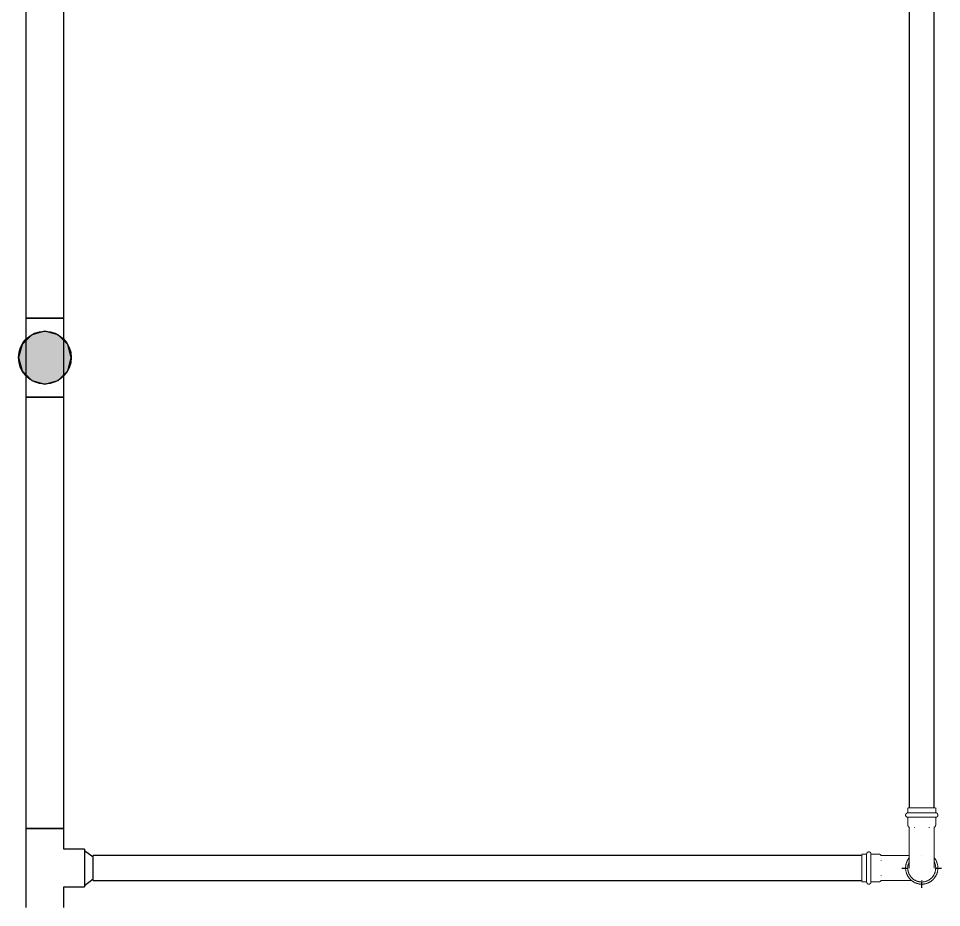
# Model space of a CAD drawing. Header units: inches. Extents: x -3327 to -1, y 8 to 1328.
# Drawn here: x -288.3 to -218.3, y 578.1 to 645.4 of the extents above; entities that cross this region are included whole.
import ezdxf

# ---------------------------------------------------------------- set-up
doc = ezdxf.new("R2010")
doc.units = ezdxf.units.IN
doc.header["$MEASUREMENT"] = 0
doc.layers.add('P-PIPE', color=3, linetype='Continuous', lineweight=9)
doc.layers.add('X - REF - FP', color=7, linetype='Continuous', true_color=0xb90000)

# ---------------------------------------------------------------- blocks, each defined once
blk = doc.blocks.new('Victaulic-VicPress316-Elbow 90-45deg Style P568_P571 - Standard-V62-SECOND LEVEL')
at = {"layer": 'P-PIPE'}
for p, q in [((-223.987, 582.153), (-224.363, 582.153)), ((-224.363, 582.101), (-224.363, 581.094)), ((-223.987, 581.094), (-223.987, 582.101)), ((-223.102, 582.153), (-223.658, 582.153)), ((-223.658, 581.094), (-223.658, 582.101)), ((-221.828, 582.044), (-222.93, 582.044)), ((-222.884, 581.634), (-222.884, 581.673)), ((-224.363, 581.094), (-224.363, 580.087)), ((-223.987, 580.087), (-223.987, 581.094)), ((-223.658, 580.087), (-223.658, 581.094)), ((-222.884, 580.515), (-222.884, 580.553)), ((-224.363, 580.035), (-223.987, 580.035)), ((-223.658, 580.035), (-223.102, 580.035)), ((-222.927, 580.144), (-221.828, 580.144)), ((-219.814, 580.144), (-219.819, 580.144)), ((-219.784, 580.144), (-219.802, 580.144))]:
    blk.add_line(p, q, dxfattribs=at)
at = {"layer": 'P-PIPE', "flags": 128}
for points in [[(-223.987, 582.153), (-223.987, 582.159), (-223.986, 582.166), (-223.986, 582.172), (-223.985, 582.179), (-223.984, 582.185), (-223.982, 582.192), (-223.981, 582.198), (-223.979, 582.204), (-223.976, 582.211), (-223.974, 582.217), (-223.971, 582.223), (-223.968, 582.229), (-223.965, 582.234), (-223.962, 582.24), (-223.958, 582.246), (-223.954, 582.251), (-223.95, 582.256), (-223.946, 582.261), (-223.942, 582.266), (-223.937, 582.271), (-223.932, 582.275), (-223.927, 582.28), (-223.922, 582.284), (-223.917, 582.288), (-223.911, 582.291), (-223.906, 582.295), (-223.9, 582.298), (-223.894, 582.301), (-223.888, 582.304), (-223.882, 582.306), (-223.876, 582.308), (-223.87, 582.31), (-223.863, 582.312), (-223.857, 582.314), (-223.85, 582.315), (-223.844, 582.316), (-223.837, 582.317), (-223.831, 582.317), (-223.824, 582.317), (-223.818, 582.317), (-223.811, 582.317), (-223.805, 582.316), (-223.798, 582.315), (-223.792, 582.314), (-223.785, 582.313), (-223.779, 582.311), (-223.772, 582.309), (-223.766, 582.307), (-223.76, 582.305), (-223.754, 582.302), (-223.748, 582.299), (-223.742, 582.296), (-223.737, 582.293), (-223.731, 582.29), (-223.726, 582.286), (-223.72, 582.282), (-223.715, 582.278), (-223.71, 582.273), (-223.706, 582.269), (-223.701, 582.264), (-223.697, 582.259), (-223.693, 582.254), (-223.689, 582.249), (-223.685, 582.243), (-223.682, 582.238), (-223.678, 582.232), (-223.675, 582.226), (-223.672, 582.22), (-223.67, 582.214), (-223.668, 582.208), (-223.665, 582.202), (-223.664, 582.195), (-223.662, 582.189), (-223.661, 582.182), (-223.66, 582.176), (-223.659, 582.169), (-223.658, 582.163), (-223.658, 582.156), (-223.658, 582.153)], [(-223.987, 582.095), (-223.987, 582.108), (-223.987, 582.12), (-223.987, 582.129), (-223.987, 582.137), (-223.987, 582.144), (-223.987, 582.148), (-223.987, 582.151), (-223.987, 582.153), (-223.987, 582.153)], [(-223.987, 582.153), (-223.987, 582.152), (-223.987, 582.149), (-223.987, 582.145), (-223.987, 582.139), (-223.987, 582.132), (-223.987, 582.122), (-223.987, 582.112), (-223.987, 582.099), (-223.987, 582.085), (-223.987, 582.069), (-223.987, 582.052), (-223.987, 582.033), (-223.987, 582.013), (-223.987, 581.991), (-223.987, 581.968), (-223.987, 581.943), (-223.987, 581.917), (-223.987, 581.89), (-223.987, 581.861), (-223.987, 581.832), (-223.987, 581.801), (-223.987, 581.768), (-223.987, 581.735), (-223.987, 581.701), (-223.987, 581.666), (-223.987, 581.63), (-223.987, 581.593), (-223.987, 581.555), (-223.987, 581.517), (-223.987, 581.477), (-223.987, 581.438), (-223.987, 581.397), (-223.987, 581.357), (-223.987, 581.315), (-223.987, 581.274), (-223.987, 581.232), (-223.987, 581.19), (-223.987, 581.148), (-223.987, 581.105), (-223.987, 581.094)], [(-223.658, 581.094), (-223.658, 581.136), (-223.658, 581.178), (-223.658, 581.221), (-223.658, 581.262), (-223.658, 581.304), (-223.658, 581.345), (-223.658, 581.386), (-223.658, 581.427), (-223.658, 581.467), (-223.658, 581.506), (-223.658, 581.545), (-223.658, 581.583), (-223.658, 581.62), (-223.658, 581.656), (-223.658, 581.692), (-223.658, 581.726), (-223.658, 581.76), (-223.658, 581.792), (-223.658, 581.823), (-223.658, 581.853), (-223.658, 581.882), (-223.658, 581.91), (-223.658, 581.936), (-223.658, 581.961), (-223.658, 581.985), (-223.658, 582.007), (-223.658, 582.028), (-223.658, 582.047), (-223.658, 582.065), (-223.658, 582.081), (-223.658, 582.095), (-223.658, 582.108), (-223.658, 582.12), (-223.658, 582.129), (-223.658, 582.137), (-223.658, 582.144), (-223.658, 582.148), (-223.658, 582.151), (-223.658, 582.153), (-223.658, 582.153)], [(-223.658, 582.153), (-223.658, 582.152), (-223.658, 582.149), (-223.658, 582.145), (-223.658, 582.139), (-223.658, 582.132), (-223.658, 582.122), (-223.658, 582.112), (-223.658, 582.099)], [(-223.102, 582.153), (-223.091, 582.153), (-223.08, 582.152), (-223.069, 582.151), (-223.058, 582.149), (-223.047, 582.147), (-223.037, 582.145), (-223.026, 582.142), (-223.016, 582.139), (-223.006, 582.135), (-222.995, 582.131), (-222.985, 582.127), (-222.976, 582.122), (-222.966, 582.117), (-222.957, 582.111), (-222.948, 582.105), (-222.939, 582.099), (-222.93, 582.092), (-222.922, 582.085), (-222.914, 582.078), (-222.906, 582.07), (-222.899, 582.062), (-222.891, 582.054), (-222.885, 582.045), (-222.884, 582.044)], [(-221.828, 582.044), (-221.747, 582.044), (-221.667, 582.044), (-221.587, 582.044), (-221.507, 582.044), (-221.427, 582.044), (-221.349, 582.044), (-221.271, 582.044), (-221.194, 582.044), (-221.118, 582.044), (-221.043, 582.044), (-220.969, 582.044), (-220.897, 582.044), (-220.826, 582.044), (-220.763, 582.044)], [(-219.815, 582.044), (-219.813, 582.044), (-219.813, 582.044)], [(-220.763, 581.864), (-220.778, 581.845), (-220.807, 581.806), (-220.835, 581.766), (-220.861, 581.724), (-220.885, 581.682), (-220.908, 581.639), (-220.929, 581.594), (-220.948, 581.549), (-220.965, 581.504), (-220.981, 581.457), (-220.994, 581.41), (-221.006, 581.363), (-221.016, 581.315), (-221.024, 581.266), (-221.03, 581.218), (-221.034, 581.169), (-221.036, 581.12), (-221.036, 581.094)], [(-218.589, 581.094), (-218.59, 581.143), (-218.593, 581.192), (-218.598, 581.24), (-218.605, 581.289), (-218.613, 581.337), (-218.624, 581.385), (-218.637, 581.432), (-218.651, 581.479), (-218.667, 581.525), (-218.686, 581.57), (-218.706, 581.615), (-218.727, 581.659), (-218.751, 581.702), (-218.776, 581.744), (-218.803, 581.785), (-218.831, 581.824), (-218.861, 581.863)], [(-223.987, 581.094), (-223.987, 581.051), (-223.987, 581.009), (-223.987, 580.967), (-223.987, 580.925), (-223.987, 580.883), (-223.987, 580.842), (-223.987, 580.801), (-223.987, 580.761), (-223.987, 580.721), (-223.987, 580.681), (-223.987, 580.643), (-223.987, 580.605), (-223.987, 580.568), (-223.987, 580.531), (-223.987, 580.496), (-223.987, 580.461), (-223.987, 580.428), (-223.987, 580.395), (-223.987, 580.364), (-223.987, 580.334), (-223.987, 580.305), (-223.987, 580.278), (-223.987, 580.251), (-223.987, 580.226), (-223.987, 580.203), (-223.987, 580.18), (-223.987, 580.16), (-223.987, 580.141), (-223.987, 580.123), (-223.987, 580.107), (-223.987, 580.092), (-223.987, 580.079), (-223.987, 580.068), (-223.987, 580.058), (-223.987, 580.05), (-223.987, 580.044), (-223.987, 580.039), (-223.987, 580.036), (-223.987, 580.035), (-223.987, 580.035)], [(-223.658, 580.035), (-223.658, 580.036), (-223.658, 580.038), (-223.658, 580.042), (-223.658, 580.048), (-223.658, 580.056), (-223.658, 580.065), (-223.658, 580.076), (-223.658, 580.089), (-223.658, 580.103), (-223.658, 580.118), (-223.658, 580.136), (-223.658, 580.154), (-223.658, 580.175), (-223.658, 580.197), (-223.658, 580.22), (-223.658, 580.244), (-223.658, 580.27), (-223.658, 580.298), (-223.658, 580.326), (-223.658, 580.356), (-223.658, 580.387), (-223.658, 580.419), (-223.658, 580.452), (-223.658, 580.486), (-223.658, 580.522), (-223.658, 580.558), (-223.658, 580.595), (-223.658, 580.632), (-223.658, 580.671), (-223.658, 580.71), (-223.658, 580.75), (-223.658, 580.79), (-223.658, 580.831), (-223.658, 580.872), (-223.658, 580.914), (-223.658, 580.956), (-223.658, 580.998), (-223.658, 581.04), (-223.658, 581.082), (-223.658, 581.094)], [(-221.036, 581.094), (-221.035, 581.045), (-221.032, 580.996), (-221.027, 580.947), (-221.02, 580.899), (-221.012, 580.851), (-221.001, 580.803), (-220.988, 580.756), (-220.974, 580.709), (-220.958, 580.663), (-220.939, 580.617), (-220.919, 580.573), (-220.898, 580.529), (-220.874, 580.486), (-220.849, 580.444), (-220.822, 580.403), (-220.794, 580.363), (-220.764, 580.324), (-220.732, 580.287), (-220.699, 580.251), (-220.665, 580.216), (-220.629, 580.183), (-220.592, 580.151), (-220.554, 580.12), (-220.514, 580.091), (-220.474, 580.064), (-220.432, 580.039), (-220.389, 580.015), (-220.346, 579.992), (-220.301, 579.972), (-220.256, 579.953), (-220.21, 579.937), (-220.163, 579.922), (-220.116, 579.909), (-220.069, 579.897), (-220.02, 579.888), (-219.972, 579.881), (-219.923, 579.875), (-219.875, 579.872), (-219.826, 579.87), (-219.777, 579.871), (-219.728, 579.873), (-219.679, 579.878), (-219.631, 579.884), (-219.582, 579.892), (-219.535, 579.902), (-219.487, 579.914), (-219.44, 579.928), (-219.394, 579.944), (-219.348, 579.962), (-219.303, 579.981), (-219.259, 580.002), (-219.216, 580.025), (-219.174, 580.05), (-219.133, 580.077), (-219.092, 580.105), (-219.053, 580.134), (-219.016, 580.165), (-218.979, 580.198), (-218.944, 580.232), (-218.91, 580.267), (-218.878, 580.304), (-218.847, 580.342), (-218.818, 580.381), (-218.79, 580.422), (-218.764, 580.463), (-218.74, 580.505), (-218.717, 580.549), (-218.696, 580.593), (-218.677, 580.638), (-218.66, 580.684), (-218.644, 580.73), (-218.631, 580.777), (-218.619, 580.825), (-218.609, 580.873), (-218.601, 580.921), (-218.595, 580.97), (-218.591, 581.018), (-218.589, 581.067), (-218.589, 581.094)], [(-223.987, 580.035), (-223.987, 580.036), (-223.987, 580.038), (-223.987, 580.042), (-223.987, 580.048), (-223.987, 580.056), (-223.987, 580.065), (-223.987, 580.076), (-223.987, 580.089)], [(-223.658, 580.035), (-223.658, 580.028), (-223.659, 580.022), (-223.659, 580.015), (-223.66, 580.009), (-223.661, 580.002), (-223.663, 579.996), (-223.664, 579.989), (-223.666, 579.983), (-223.669, 579.977), (-223.671, 579.971), (-223.674, 579.965), (-223.677, 579.959), (-223.68, 579.953), (-223.683, 579.947), (-223.687, 579.942), (-223.691, 579.937), (-223.695, 579.931), (-223.699, 579.926), (-223.703, 579.921), (-223.708, 579.917), (-223.713, 579.912), (-223.718, 579.908), (-223.723, 579.904), (-223.728, 579.9), (-223.734, 579.896), (-223.739, 579.893), (-223.745, 579.89), (-223.751, 579.887), (-223.757, 579.884), (-223.763, 579.881), (-223.769, 579.879), (-223.775, 579.877), (-223.782, 579.875), (-223.788, 579.874), (-223.795, 579.873), (-223.801, 579.872), (-223.808, 579.871), (-223.814, 579.87), (-223.821, 579.87), (-223.827, 579.87), (-223.834, 579.871), (-223.84, 579.871), (-223.847, 579.872), (-223.853, 579.873), (-223.86, 579.875), (-223.866, 579.876), (-223.873, 579.878), (-223.879, 579.88), (-223.885, 579.883), (-223.891, 579.885), (-223.897, 579.888), (-223.903, 579.891), (-223.908, 579.894), (-223.914, 579.898), (-223.919, 579.902), (-223.925, 579.906), (-223.93, 579.91), (-223.935, 579.914), (-223.939, 579.919), (-223.944, 579.924), (-223.948, 579.929), (-223.952, 579.934), (-223.956, 579.939), (-223.96, 579.944), (-223.963, 579.95), (-223.967, 579.956), (-223.97, 579.961), (-223.973, 579.967), (-223.975, 579.973), (-223.977, 579.98), (-223.98, 579.986), (-223.981, 579.992), (-223.983, 579.999), (-223.984, 580.005), (-223.985, 580.012), (-223.986, 580.018), (-223.987, 580.025), (-223.987, 580.031), (-223.987, 580.035)], [(-223.658, 580.092), (-223.658, 580.079), (-223.658, 580.068), (-223.658, 580.058), (-223.658, 580.05), (-223.658, 580.044), (-223.658, 580.039), (-223.658, 580.036), (-223.658, 580.035), (-223.658, 580.035)], [(-222.884, 580.144), (-222.89, 580.135), (-222.897, 580.127), (-222.905, 580.119), (-222.912, 580.111), (-222.92, 580.104), (-222.929, 580.097), (-222.937, 580.09), (-222.946, 580.083), (-222.955, 580.077), (-222.964, 580.072), (-222.974, 580.066), (-222.984, 580.062), (-222.994, 580.057), (-223.004, 580.053), (-223.014, 580.049), (-223.024, 580.046), (-223.035, 580.043), (-223.045, 580.041), (-223.056, 580.039), (-223.067, 580.037), (-223.078, 580.036), (-223.089, 580.035), (-223.1, 580.035), (-223.102, 580.035)], [(-220.565, 580.144), (-220.607, 580.144), (-220.672, 580.144), (-220.739, 580.144), (-220.808, 580.144), (-220.878, 580.144), (-220.95, 580.144), (-221.023, 580.144), (-221.098, 580.144), (-221.173, 580.144), (-221.25, 580.144), (-221.328, 580.144), (-221.406, 580.144), (-221.485, 580.144), (-221.565, 580.144), (-221.645, 580.144), (-221.725, 580.144), (-221.806, 580.144), (-221.828, 580.144)]]:
    blk.add_lwpolyline(points, dxfattribs=at)
at = {"layer": 'P-PIPE'}
for start, end in [(173.90091, 180), (0, 5.99139), (180, 185.99139), (210.57889, 222.62903), (317.37097, 329.42111), (353.90091, 0), (249.91069, 254.68826), (285.03824, 291.08639)]:
    blk.add_arc((-219.813, 581.094), 1.059, start, end, dxfattribs=at)
blk = doc.blocks.new('Victaulic-VicPress316-Elbow 90-45deg Style P568_P571 - Standard-V63-SECOND LEVEL')
at = {"layer": 'P-PIPE'}
for p, q in [((-220.872, 585.644), (-220.872, 585.268)), ((-219.813, 585.644), (-220.82, 585.644)), ((-218.805, 585.644), (-219.813, 585.644)), ((-218.754, 585.268), (-218.754, 585.644)), ((-220.872, 584.939), (-220.872, 584.383)), ((-220.82, 585.268), (-219.813, 585.268)), ((-220.82, 584.939), (-219.813, 584.939)), ((-219.813, 585.268), (-218.805, 585.268)), ((-219.813, 584.939), (-218.805, 584.939)), ((-218.754, 584.383), (-218.754, 584.939)), ((-220.763, 584.209), (-220.763, 583.109)), ((-220.391, 584.165), (-220.353, 584.165)), ((-219.272, 584.165), (-219.234, 584.165)), ((-218.863, 583.109), (-218.863, 584.211))]:
    blk.add_line(p, q, dxfattribs=at)
at = {"layer": 'P-PIPE', "flags": 128}
for points in [[(-220.872, 584.939), (-220.878, 584.939), (-220.885, 584.94), (-220.891, 584.94), (-220.898, 584.941), (-220.904, 584.943), (-220.911, 584.944), (-220.917, 584.946), (-220.923, 584.948), (-220.929, 584.95), (-220.936, 584.952), (-220.942, 584.955), (-220.947, 584.958), (-220.953, 584.961), (-220.959, 584.964), (-220.964, 584.968), (-220.97, 584.972), (-220.975, 584.976), (-220.98, 584.98), (-220.985, 584.985), (-220.99, 584.989), (-220.994, 584.994), (-220.998, 584.999), (-221.002, 585.004), (-221.006, 585.009), (-221.01, 585.015), (-221.013, 585.02), (-221.017, 585.026), (-221.02, 585.032), (-221.022, 585.038), (-221.025, 585.044), (-221.027, 585.05), (-221.029, 585.057), (-221.031, 585.063), (-221.032, 585.069), (-221.034, 585.076), (-221.035, 585.082), (-221.035, 585.089), (-221.036, 585.095), (-221.036, 585.102), (-221.036, 585.109), (-221.036, 585.115), (-221.035, 585.122), (-221.034, 585.128), (-221.033, 585.135), (-221.032, 585.141), (-221.03, 585.148), (-221.028, 585.154), (-221.026, 585.16), (-221.024, 585.166), (-221.021, 585.172), (-221.018, 585.178), (-221.015, 585.184), (-221.012, 585.19), (-221.008, 585.195), (-221.004, 585.201), (-221.001, 585.206), (-220.996, 585.211), (-220.992, 585.216), (-220.987, 585.221), (-220.983, 585.225), (-220.978, 585.229), (-220.973, 585.234), (-220.967, 585.237), (-220.962, 585.241), (-220.956, 585.245), (-220.951, 585.248), (-220.945, 585.251), (-220.939, 585.254), (-220.933, 585.256), (-220.927, 585.259), (-220.92, 585.261), (-220.914, 585.263), (-220.908, 585.264), (-220.901, 585.266), (-220.895, 585.267), (-220.888, 585.267), (-220.882, 585.268), (-220.875, 585.268), (-220.872, 585.268)], [(-219.813, 585.268), (-219.855, 585.268), (-219.897, 585.268), (-219.939, 585.268), (-219.981, 585.268), (-220.023, 585.268), (-220.064, 585.268), (-220.105, 585.268), (-220.146, 585.268), (-220.186, 585.268), (-220.225, 585.268), (-220.264, 585.268), (-220.302, 585.268), (-220.339, 585.268), (-220.375, 585.268), (-220.41, 585.268), (-220.445, 585.268), (-220.478, 585.268), (-220.511, 585.268), (-220.542, 585.268), (-220.572, 585.268), (-220.601, 585.268), (-220.629, 585.268), (-220.655, 585.268), (-220.68, 585.268), (-220.704, 585.268), (-220.726, 585.268), (-220.746, 585.268), (-220.766, 585.268), (-220.783, 585.268), (-220.8, 585.268), (-220.814, 585.268), (-220.827, 585.268), (-220.838, 585.268), (-220.848, 585.268), (-220.856, 585.268), (-220.862, 585.268), (-220.867, 585.268), (-220.87, 585.268), (-220.871, 585.268), (-220.872, 585.268)], [(-220.872, 585.268), (-220.871, 585.268), (-220.868, 585.268), (-220.864, 585.268), (-220.858, 585.268), (-220.85, 585.268), (-220.841, 585.268), (-220.83, 585.268), (-220.818, 585.268)], [(-220.814, 584.939), (-220.827, 584.939), (-220.838, 584.939), (-220.848, 584.939), (-220.856, 584.939), (-220.862, 584.939), (-220.867, 584.939), (-220.87, 584.939), (-220.871, 584.939), (-220.872, 584.939)], [(-220.872, 584.939), (-220.871, 584.939), (-220.868, 584.939), (-220.864, 584.939), (-220.858, 584.939), (-220.85, 584.939), (-220.841, 584.939), (-220.83, 584.939), (-220.818, 584.939), (-220.804, 584.939), (-220.788, 584.939), (-220.771, 584.939), (-220.752, 584.939), (-220.732, 584.939), (-220.71, 584.939), (-220.687, 584.939), (-220.662, 584.939), (-220.636, 584.939), (-220.609, 584.939), (-220.58, 584.939), (-220.55, 584.939), (-220.519, 584.939), (-220.487, 584.939), (-220.454, 584.939), (-220.42, 584.939), (-220.385, 584.939), (-220.349, 584.939), (-220.312, 584.939), (-220.274, 584.939), (-220.235, 584.939), (-220.196, 584.939), (-220.156, 584.939), (-220.116, 584.939), (-220.075, 584.939), (-220.034, 584.939), (-219.992, 584.939), (-219.951, 584.939), (-219.909, 584.939), (-219.866, 584.939), (-219.824, 584.939), (-219.813, 584.939)], [(-218.754, 585.268), (-218.754, 585.268), (-218.757, 585.268), (-218.761, 585.268), (-218.767, 585.268), (-218.775, 585.268), (-218.784, 585.268), (-218.795, 585.268), (-218.807, 585.268), (-218.821, 585.268), (-218.837, 585.268), (-218.854, 585.268), (-218.873, 585.268), (-218.893, 585.268), (-218.915, 585.268), (-218.938, 585.268), (-218.963, 585.268), (-218.989, 585.268), (-219.016, 585.268), (-219.045, 585.268), (-219.075, 585.268), (-219.106, 585.268), (-219.138, 585.268), (-219.171, 585.268), (-219.205, 585.268), (-219.24, 585.268), (-219.276, 585.268), (-219.313, 585.268), (-219.351, 585.268), (-219.39, 585.268), (-219.429, 585.268), (-219.469, 585.268), (-219.509, 585.268), (-219.55, 585.268), (-219.591, 585.268), (-219.633, 585.268), (-219.674, 585.268), (-219.716, 585.268), (-219.759, 585.268), (-219.801, 585.268), (-219.813, 585.268)], [(-219.813, 584.939), (-219.77, 584.939), (-219.728, 584.939), (-219.686, 584.939), (-219.644, 584.939), (-219.602, 584.939), (-219.561, 584.939), (-219.52, 584.939), (-219.479, 584.939), (-219.439, 584.939), (-219.4, 584.939), (-219.361, 584.939), (-219.323, 584.939), (-219.286, 584.939), (-219.25, 584.939), (-219.215, 584.939), (-219.18, 584.939), (-219.147, 584.939), (-219.114, 584.939), (-219.083, 584.939), (-219.053, 584.939), (-219.024, 584.939), (-218.996, 584.939), (-218.97, 584.939), (-218.945, 584.939), (-218.921, 584.939), (-218.899, 584.939), (-218.879, 584.939), (-218.859, 584.939), (-218.842, 584.939), (-218.825, 584.939), (-218.811, 584.939), (-218.798, 584.939), (-218.787, 584.939), (-218.777, 584.939), (-218.769, 584.939), (-218.763, 584.939), (-218.758, 584.939), (-218.755, 584.939), (-218.754, 584.939), (-218.754, 584.939)], [(-218.811, 585.268), (-218.798, 585.268), (-218.787, 585.268), (-218.777, 585.268), (-218.769, 585.268), (-218.763, 585.268), (-218.758, 585.268), (-218.755, 585.268), (-218.754, 585.268), (-218.754, 585.268)], [(-218.754, 584.939), (-218.754, 584.939), (-218.757, 584.939), (-218.761, 584.939), (-218.767, 584.939), (-218.775, 584.939), (-218.784, 584.939), (-218.795, 584.939), (-218.807, 584.939)], [(-218.754, 585.268), (-218.747, 585.268), (-218.74, 585.268), (-218.734, 585.267), (-218.727, 585.266), (-218.721, 585.265), (-218.714, 585.264), (-218.708, 585.262), (-218.702, 585.26), (-218.696, 585.258), (-218.689, 585.255), (-218.683, 585.253), (-218.678, 585.25), (-218.672, 585.247), (-218.666, 585.243), (-218.661, 585.24), (-218.655, 585.236), (-218.65, 585.232), (-218.645, 585.227), (-218.64, 585.223), (-218.635, 585.218), (-218.631, 585.214), (-218.627, 585.209), (-218.623, 585.203), (-218.619, 585.198), (-218.615, 585.193), (-218.612, 585.187), (-218.608, 585.181), (-218.605, 585.175), (-218.603, 585.169), (-218.6, 585.163), (-218.598, 585.157), (-218.596, 585.151), (-218.594, 585.145), (-218.593, 585.138), (-218.591, 585.132), (-218.59, 585.125), (-218.59, 585.119), (-218.589, 585.112), (-218.589, 585.106), (-218.589, 585.099), (-218.589, 585.092), (-218.59, 585.086), (-218.591, 585.079), (-218.592, 585.073), (-218.593, 585.066), (-218.595, 585.06), (-218.597, 585.054), (-218.599, 585.047), (-218.601, 585.041), (-218.604, 585.035), (-218.607, 585.029), (-218.61, 585.024), (-218.613, 585.018), (-218.617, 585.012), (-218.621, 585.007), (-218.624, 585.002), (-218.629, 584.997), (-218.633, 584.992), (-218.638, 584.987), (-218.642, 584.982), (-218.647, 584.978), (-218.652, 584.974), (-218.658, 584.97), (-218.663, 584.966), (-218.669, 584.963), (-218.674, 584.96), (-218.68, 584.956), (-218.686, 584.954), (-218.692, 584.951), (-218.698, 584.949), (-218.705, 584.947), (-218.711, 584.945), (-218.717, 584.943), (-218.724, 584.942), (-218.73, 584.941), (-218.737, 584.94), (-218.743, 584.94), (-218.75, 584.939), (-218.754, 584.939)], [(-220.763, 584.165), (-220.771, 584.171), (-220.779, 584.179), (-220.787, 584.186), (-220.795, 584.194), (-220.803, 584.202), (-220.81, 584.21), (-220.816, 584.218), (-220.823, 584.227), (-220.829, 584.236), (-220.834, 584.246), (-220.84, 584.255), (-220.845, 584.265), (-220.849, 584.275), (-220.853, 584.285), (-220.857, 584.295), (-220.86, 584.306), (-220.863, 584.316), (-220.866, 584.327), (-220.868, 584.337), (-220.869, 584.348), (-220.87, 584.359), (-220.871, 584.37), (-220.872, 584.381), (-220.872, 584.383)], [(-218.754, 584.383), (-218.754, 584.372), (-218.754, 584.361), (-218.755, 584.35), (-218.757, 584.339), (-218.759, 584.329), (-218.761, 584.318), (-218.764, 584.307), (-218.767, 584.297), (-218.771, 584.287), (-218.775, 584.277), (-218.779, 584.267), (-218.784, 584.257), (-218.79, 584.247), (-218.795, 584.238), (-218.801, 584.229), (-218.807, 584.22), (-218.814, 584.211), (-218.821, 584.203), (-218.828, 584.195), (-218.836, 584.187), (-218.844, 584.18), (-218.852, 584.173), (-218.861, 584.166), (-218.863, 584.165)], [(-220.763, 583.109), (-220.763, 583.028), (-220.763, 582.948), (-220.763, 582.868), (-220.763, 582.788), (-220.763, 582.709), (-220.763, 582.63), (-220.763, 582.552), (-220.763, 582.475), (-220.763, 582.399), (-220.763, 582.324), (-220.763, 582.251), (-220.763, 582.178), (-220.763, 582.108), (-220.763, 582.039), (-220.763, 581.971), (-220.763, 581.906), (-220.763, 581.842), (-220.763, 581.78), (-220.763, 581.721), (-220.763, 581.663), (-220.763, 581.608), (-220.763, 581.556), (-220.763, 581.506), (-220.763, 581.458), (-220.763, 581.413), (-220.763, 581.371), (-220.763, 581.332), (-220.763, 581.295), (-220.763, 581.261), (-220.763, 581.231), (-220.763, 581.203), (-220.763, 581.178), (-220.763, 581.157), (-220.763, 581.138), (-220.763, 581.123), (-220.763, 581.111), (-220.763, 581.102), (-220.763, 581.096), (-220.763, 581.094), (-220.763, 581.094)], [(-218.863, 581.094), (-218.863, 581.095), (-218.863, 581.1), (-218.863, 581.108), (-218.863, 581.119), (-218.863, 581.134), (-218.863, 581.152), (-218.863, 581.172), (-218.863, 581.196), (-218.863, 581.223), (-218.863, 581.253), (-218.863, 581.286), (-218.863, 581.321), (-218.863, 581.36), (-218.863, 581.402), (-218.863, 581.446), (-218.863, 581.493), (-218.863, 581.542), (-218.863, 581.594), (-218.863, 581.648), (-218.863, 581.705), (-218.863, 581.764), (-218.863, 581.825), (-218.863, 581.888), (-218.863, 581.953), (-218.863, 582.02), (-218.863, 582.089), (-218.863, 582.159), (-218.863, 582.231), (-218.863, 582.304), (-218.863, 582.379), (-218.863, 582.454), (-218.863, 582.531), (-218.863, 582.609), (-218.863, 582.687), (-218.863, 582.766), (-218.863, 582.846), (-218.863, 582.926), (-218.863, 583.007), (-218.863, 583.087), (-218.863, 583.109)], [(-220.763, 581.864), (-220.786, 581.835), (-220.815, 581.795), (-220.842, 581.755), (-220.868, 581.713), (-220.892, 581.67), (-220.914, 581.627), (-220.934, 581.582), (-220.953, 581.537), (-220.97, 581.491), (-220.985, 581.445), (-220.998, 581.397), (-221.009, 581.35), (-221.018, 581.302), (-221.026, 581.253), (-221.031, 581.205), (-221.034, 581.156), (-221.036, 581.107), (-221.035, 581.058), (-221.033, 581.009), (-221.029, 580.96), (-221.022, 580.912), (-221.014, 580.864), (-221.004, 580.816), (-220.992, 580.768), (-220.978, 580.721), (-220.962, 580.675), (-220.944, 580.629), (-220.925, 580.585), (-220.904, 580.541), (-220.881, 580.497), (-220.856, 580.455), (-220.83, 580.414), (-220.802, 580.374), (-220.772, 580.335), (-220.741, 580.297), (-220.708, 580.26), (-220.674, 580.225), (-220.639, 580.192), (-220.602, 580.159), (-220.564, 580.128), (-220.525, 580.099), (-220.485, 580.071), (-220.443, 580.045), (-220.401, 580.021), (-220.357, 579.998), (-220.313, 579.977), (-220.268, 579.958), (-220.222, 579.941), (-220.176, 579.925), (-220.129, 579.912), (-220.081, 579.9), (-220.033, 579.89), (-219.985, 579.882), (-219.937, 579.877), (-219.888, 579.873), (-219.839, 579.871), (-219.813, 579.87)], [(-220.766, 581.555), (-220.783, 581.517), (-220.8, 581.477), (-220.814, 581.438), (-220.827, 581.397), (-220.838, 581.357), (-220.848, 581.315), (-220.856, 581.274), (-220.862, 581.232), (-220.867, 581.19), (-220.87, 581.148), (-220.871, 581.105), (-220.871, 581.063), (-220.869, 581.021), (-220.865, 580.978), (-220.86, 580.936), (-220.853, 580.895), (-220.844, 580.853), (-220.833, 580.812), (-220.821, 580.771), (-220.808, 580.731), (-220.792, 580.692), (-220.775, 580.653), (-220.757, 580.615), (-220.737, 580.578), (-220.716, 580.541), (-220.693, 580.505), (-220.669, 580.471), (-220.643, 580.437), (-220.616, 580.404), (-220.588, 580.373), (-220.558, 580.342), (-220.528, 580.313), (-220.496, 580.285), (-220.463, 580.258), (-220.429, 580.233), (-220.394, 580.209), (-220.358, 580.186), (-220.322, 580.165), (-220.284, 580.146), (-220.246, 580.127), (-220.207, 580.111), (-220.167, 580.096), (-220.127, 580.083), (-220.086, 580.071), (-220.045, 580.061), (-220.004, 580.052), (-219.962, 580.045), (-219.92, 580.04), (-219.878, 580.037), (-219.835, 580.035), (-219.813, 580.035)], [(-219.813, 579.87), (-219.764, 579.871), (-219.715, 579.874), (-219.666, 579.879), (-219.618, 579.886), (-219.569, 579.895), (-219.522, 579.905), (-219.474, 579.918), (-219.428, 579.932), (-219.381, 579.949), (-219.336, 579.967), (-219.291, 579.987), (-219.248, 580.009), (-219.205, 580.032), (-219.163, 580.057), (-219.122, 580.084), (-219.082, 580.112), (-219.043, 580.142), (-219.006, 580.174), (-218.97, 580.207), (-218.935, 580.241), (-218.901, 580.277), (-218.87, 580.314), (-218.839, 580.353), (-218.81, 580.392), (-218.783, 580.433), (-218.757, 580.474), (-218.733, 580.517), (-218.711, 580.561), (-218.691, 580.605), (-218.672, 580.65), (-218.655, 580.696), (-218.64, 580.743), (-218.627, 580.79), (-218.616, 580.838), (-218.607, 580.886), (-218.599, 580.934), (-218.594, 580.983), (-218.591, 581.032), (-218.589, 581.081), (-218.59, 581.129), (-218.592, 581.178), (-218.596, 581.227), (-218.603, 581.276), (-218.611, 581.324), (-218.621, 581.372), (-218.633, 581.419), (-218.647, 581.466), (-218.663, 581.512), (-218.681, 581.558), (-218.7, 581.603), (-218.721, 581.647), (-218.744, 581.69), (-218.769, 581.732), (-218.795, 581.774), (-218.823, 581.814), (-218.853, 581.853)], [(-219.813, 580.035), (-219.77, 580.036), (-219.728, 580.038), (-219.686, 580.042), (-219.644, 580.048), (-219.602, 580.056), (-219.561, 580.065), (-219.52, 580.076), (-219.479, 580.089), (-219.439, 580.103), (-219.4, 580.118), (-219.361, 580.136), (-219.323, 580.154), (-219.286, 580.175), (-219.25, 580.197), (-219.215, 580.22), (-219.18, 580.244), (-219.147, 580.27), (-219.114, 580.298), (-219.083, 580.326), (-219.053, 580.356), (-219.024, 580.387), (-218.996, 580.419), (-218.97, 580.452), (-218.945, 580.486), (-218.921, 580.522), (-218.899, 580.558), (-218.879, 580.595), (-218.859, 580.632), (-218.842, 580.671), (-218.825, 580.71), (-218.811, 580.75), (-218.798, 580.79), (-218.787, 580.831), (-218.777, 580.872), (-218.769, 580.914), (-218.763, 580.956), (-218.758, 580.998), (-218.755, 581.04), (-218.754, 581.082), (-218.754, 581.125), (-218.756, 581.167), (-218.76, 581.209), (-218.765, 581.251), (-218.772, 581.293), (-218.781, 581.334), (-218.792, 581.375), (-218.804, 581.416), (-218.817, 581.456), (-218.833, 581.496), (-218.85, 581.534), (-218.863, 581.561)]]:
    blk.add_lwpolyline(points, dxfattribs=at)

msp = doc.modelspace()

# ---------------------------------------------------------------- hatches: boundary and pattern name
at = {"layer": 'X - REF - FP'}
h = msp.add_hatch(color=256, dxfattribs=at)
edge = h.paths.add_edge_path(flags=0)
edge.add_arc((-286.25, 619.743), 2, 0, 360)
msp.add_hatch(color=256, dxfattribs=at).paths.add_polyline_path([(-286.25, 617.743), (-285.25, 618.011), (-284.518, 618.743), (-284.25, 619.743), (-284.518, 620.743), (-285.25, 621.475), (-286.25, 621.743), (-287.25, 621.475), (-287.982, 620.743), (-288.25, 619.743), (-287.982, 618.743), (-287.25, 618.011)], flags=0)

# ---------------------------------------------------------------- linework, layer by layer
for p, q in [((-287.688, 712.751), (-287.688, 622.735)), ((-284.813, 622.735), (-284.813, 712.751)), ((-220.763, 680.486), (-220.763, 585.644)), ((-218.863, 585.644), (-218.863, 680.486)), ((-284.813, 622.735), (-287.688, 622.735)), ((-287.687, 622.735), (-287.687, 616.751)), ((-287.638, 622.735), (-287.495, 622.735)), ((-287.494, 622.735), (-287.267, 622.735)), ((-287.266, 622.735), (-286.969, 622.735)), ((-286.969, 622.735), (-286.622, 622.735)), ((-286.622, 622.735), (-286.25, 622.735)), ((-286.25, 622.735), (-285.878, 622.735)), ((-285.878, 622.735), (-285.531, 622.735)), ((-285.531, 622.735), (-285.234, 622.735)), ((-285.233, 622.735), (-285.006, 622.735)), ((-285.005, 622.735), (-284.862, 622.735)), ((-284.813, 616.751), (-284.813, 622.735)), ((-287.25, 621.475), (-287.982, 620.743)), ((-286.25, 621.743), (-287.25, 621.475)), ((-285.25, 621.475), (-286.25, 621.743)), ((-284.518, 620.743), (-285.25, 621.475)), ((-287.982, 620.743), (-288.25, 619.743)), ((-284.25, 619.743), (-284.518, 620.743)), ((-288.25, 619.743), (-287.982, 618.743)), ((-284.518, 618.743), (-284.25, 619.743)), ((-287.982, 618.743), (-287.25, 618.011)), ((-285.25, 618.011), (-284.518, 618.743)), ((-287.25, 618.011), (-286.25, 617.743)), ((-286.25, 617.743), (-285.25, 618.011)), ((-287.688, 616.751), (-287.688, 584.086)), ((-287.688, 616.751), (-284.813, 616.751)), ((-287.495, 616.751), (-287.638, 616.751)), ((-287.267, 616.751), (-287.494, 616.751)), ((-286.969, 616.751), (-287.266, 616.751)), ((-286.622, 616.751), (-286.969, 616.751)), ((-286.25, 616.751), (-286.622, 616.751)), ((-285.878, 616.751), (-286.25, 616.751)), ((-285.531, 616.751), (-285.878, 616.751)), ((-285.234, 616.751), (-285.531, 616.751)), ((-285.006, 616.751), (-285.233, 616.751)), ((-284.862, 616.751), (-285.005, 616.751)), ((-284.813, 584.086), (-284.813, 616.751)), ((-285.531, 584.086), (-287.688, 584.086)), ((-287.687, 584.086), (-287.687, 578.102)), ((-287.638, 584.086), (-287.495, 584.086)), ((-287.494, 584.086), (-287.267, 584.086)), ((-287.266, 584.086), (-286.969, 584.086)), ((-286.969, 584.086), (-286.622, 584.086)), ((-286.622, 584.086), (-285.878, 584.086)), ((-285.878, 584.086), (-285.531, 584.086)), ((-284.813, 584.086), (-285.531, 584.086)), ((-285.531, 584.086), (-285.234, 584.086)), ((-285.233, 584.086), (-285.006, 584.086)), ((-285.005, 584.086), (-284.862, 584.086)), ((-284.813, 582.531), (-284.813, 584.086)), ((-283.258, 582.531), (-284.813, 582.531)), ((-283.258, 582.531), (-283.258, 579.657)), ((-282.602, 581.906), (-283.258, 582.406)), ((-224.363, 582.044), (-282.602, 582.044)), ((-282.602, 580.144), (-282.602, 582.044)), ((-221.313, 581.094), (-220.842, 581.094)), ((-218.783, 581.094), (-218.313, 581.094)), ((-283.258, 579.781), (-282.602, 580.281)), ((-282.602, 580.144), (-224.363, 580.144)), ((-219.813, 579.594), (-219.813, 580.053)), ((-284.813, 578.102), (-284.813, 579.657)), ((-284.813, 579.657), (-283.258, 579.657))]:
    msp.add_line(p, q, dxfattribs=at)
msp.add_circle((-286.25, 619.743), 2, dxfattribs=at)

# ---------------------------------------------------------------- block references
for name in ['Victaulic-VicPress316-Elbow 90-45deg Style P568_P571 - Standard-V63-SECOND LEVEL', 'Victaulic-VicPress316-Elbow 90-45deg Style P568_P571 - Standard-V62-SECOND LEVEL']:
    msp.add_blockref(name, (0, 0), dxfattribs=at)

doc.saveas('drawing.dxf')
